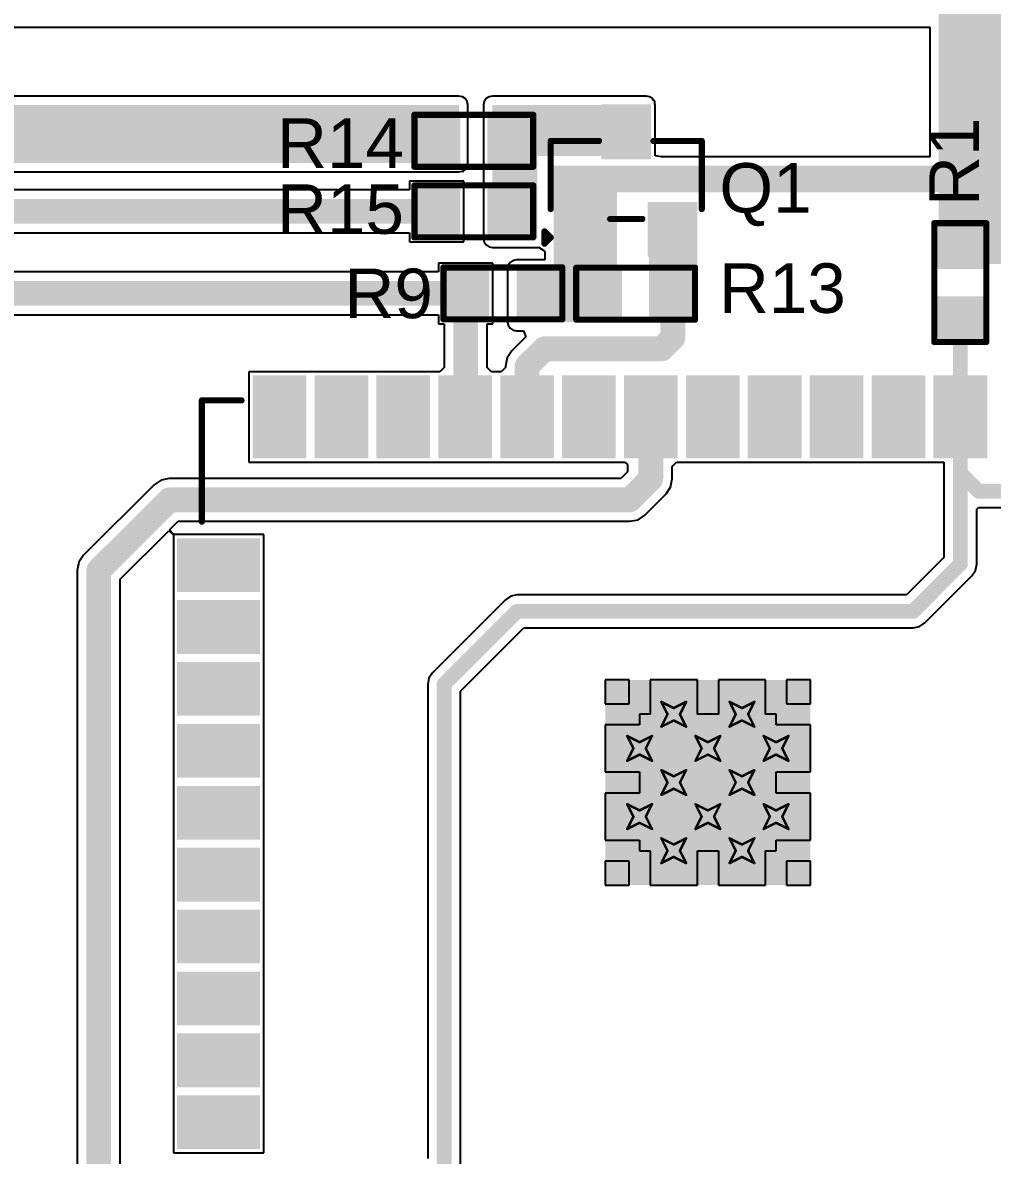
# Model space of a CAD drawing. Header units: inches. Extents: x -5 to 433, y -20 to 71.
# Drawn here: x 55.59 to 75.49, y 33.06 to 56.3 of the extents above; entities that cross this region are included whole.
import ezdxf

# ---------------------------------------------------------------- set-up
doc = ezdxf.new("R2010")
doc.units = ezdxf.units.IN
for name, color, linetype in [('Bottom Layer', 5, 'Continuous'), ('Drill Drawing', 1, 'Continuous'), ('Multi-Layer', 9, 'Continuous'), ('Pad Holes', 156, 'Continuous'), ('Top Layer', 1, 'Continuous'), ('Top Overlay', 2, 'Continuous'), ('Top Paste', 8, 'Continuous'), ('Top Solder', 216, 'Continuous')]:
    doc.layers.add(name, color=color, linetype=linetype)
doc.styles.add('Arial', font='', dxfattribs={"height": 0.2})
doc.styles.get('Arial').set_extended_font_data('Arial')

msp = doc.modelspace()

# ---------------------------------------------------------------- hatches: boundary and pattern name
at = {"layer": 'Bottom Layer'}
h = msp.add_hatch(color=5, dxfattribs=at)
edge = h.paths.add_edge_path()
edge.add_arc((68.948, 42.109), 0.3, 0, 360)
h = msp.add_hatch(color=5, dxfattribs=at)
edge = h.paths.add_edge_path()
edge.add_arc((70.348, 42.109), 0.3, 0, 360)
h = msp.add_hatch(color=5, dxfattribs=at)
edge = h.paths.add_edge_path()
edge.add_arc((68.248, 41.409), 0.3, 0, 360)
h = msp.add_hatch(color=5, dxfattribs=at)
edge = h.paths.add_edge_path()
edge.add_arc((69.648, 41.409), 0.3, 0, 360)
h = msp.add_hatch(color=5, dxfattribs=at)
edge = h.paths.add_edge_path()
edge.add_arc((71.048, 41.409), 0.3, 0, 360)
h = msp.add_hatch(color=5, dxfattribs=at)
edge = h.paths.add_edge_path()
edge.add_arc((68.948, 40.709), 0.3, 0, 360)
h = msp.add_hatch(color=5, dxfattribs=at)
edge = h.paths.add_edge_path()
edge.add_arc((70.348, 40.709), 0.3, 0, 360)
h = msp.add_hatch(color=5, dxfattribs=at)
edge = h.paths.add_edge_path()
edge.add_arc((68.248, 40.009), 0.3, 0, 360)
h = msp.add_hatch(color=5, dxfattribs=at)
edge = h.paths.add_edge_path()
edge.add_arc((69.648, 40.009), 0.3, 0, 360)
h = msp.add_hatch(color=5, dxfattribs=at)
edge = h.paths.add_edge_path()
edge.add_arc((71.048, 40.009), 0.3, 0, 360)
h = msp.add_hatch(color=5, dxfattribs=at)
edge = h.paths.add_edge_path()
edge.add_arc((68.948, 39.309), 0.3, 0, 360)
h = msp.add_hatch(color=5, dxfattribs=at)
edge = h.paths.add_edge_path()
edge.add_arc((70.348, 39.309), 0.3, 0, 360)
at = {"layer": 'Multi-Layer'}
h = msp.add_hatch(color=9, dxfattribs=at)
edge = h.paths.add_edge_path()
edge.add_arc((68.948, 42.109), 0.3, 0, 360)
h = msp.add_hatch(color=9, dxfattribs=at)
edge = h.paths.add_edge_path()
edge.add_arc((70.348, 42.109), 0.3, 0, 360)
h = msp.add_hatch(color=9, dxfattribs=at)
edge = h.paths.add_edge_path()
edge.add_arc((68.248, 41.409), 0.3, 0, 360)
h = msp.add_hatch(color=9, dxfattribs=at)
edge = h.paths.add_edge_path()
edge.add_arc((69.648, 41.409), 0.3, 0, 360)
h = msp.add_hatch(color=9, dxfattribs=at)
edge = h.paths.add_edge_path()
edge.add_arc((71.048, 41.409), 0.3, 0, 360)
h = msp.add_hatch(color=9, dxfattribs=at)
edge = h.paths.add_edge_path()
edge.add_arc((68.948, 40.709), 0.3, 0, 360)
h = msp.add_hatch(color=9, dxfattribs=at)
edge = h.paths.add_edge_path()
edge.add_arc((70.348, 40.709), 0.3, 0, 360)
h = msp.add_hatch(color=9, dxfattribs=at)
edge = h.paths.add_edge_path()
edge.add_arc((68.248, 40.009), 0.3, 0, 360)
h = msp.add_hatch(color=9, dxfattribs=at)
edge = h.paths.add_edge_path()
edge.add_arc((69.648, 40.009), 0.3, 0, 360)
h = msp.add_hatch(color=9, dxfattribs=at)
edge = h.paths.add_edge_path()
edge.add_arc((71.048, 40.009), 0.3, 0, 360)
h = msp.add_hatch(color=9, dxfattribs=at)
edge = h.paths.add_edge_path()
edge.add_arc((68.948, 39.309), 0.3, 0, 360)
h = msp.add_hatch(color=9, dxfattribs=at)
edge = h.paths.add_edge_path()
edge.add_arc((70.348, 39.309), 0.3, 0, 360)
at = {"layer": 'Pad Holes'}
h = msp.add_hatch(color=7, dxfattribs=at)
edge = h.paths.add_edge_path()
edge.add_arc((68.948, 42.109), 0.15, 0, 360)
h = msp.add_hatch(color=7, dxfattribs=at)
edge = h.paths.add_edge_path()
edge.add_arc((70.348, 42.109), 0.15, 0, 360)
h = msp.add_hatch(color=7, dxfattribs=at)
edge = h.paths.add_edge_path()
edge.add_arc((68.248, 41.409), 0.15, 0, 360)
h = msp.add_hatch(color=7, dxfattribs=at)
edge = h.paths.add_edge_path()
edge.add_arc((69.648, 41.409), 0.15, 0, 360)
h = msp.add_hatch(color=7, dxfattribs=at)
edge = h.paths.add_edge_path()
edge.add_arc((71.048, 41.409), 0.15, 0, 360)
h = msp.add_hatch(color=7, dxfattribs=at)
edge = h.paths.add_edge_path()
edge.add_arc((68.948, 40.709), 0.15, 0, 360)
h = msp.add_hatch(color=7, dxfattribs=at)
edge = h.paths.add_edge_path()
edge.add_arc((70.348, 40.709), 0.15, 0, 360)
h = msp.add_hatch(color=7, dxfattribs=at)
edge = h.paths.add_edge_path()
edge.add_arc((68.248, 40.009), 0.15, 0, 360)
h = msp.add_hatch(color=7, dxfattribs=at)
edge = h.paths.add_edge_path()
edge.add_arc((69.648, 40.009), 0.15, 0, 360)
h = msp.add_hatch(color=7, dxfattribs=at)
edge = h.paths.add_edge_path()
edge.add_arc((71.048, 40.009), 0.15, 0, 360)
h = msp.add_hatch(color=7, dxfattribs=at)
edge = h.paths.add_edge_path()
edge.add_arc((68.948, 39.309), 0.15, 0, 360)
h = msp.add_hatch(color=7, dxfattribs=at)
edge = h.paths.add_edge_path()
edge.add_arc((70.348, 39.309), 0.15, 0, 360)
at = {"layer": 'Top Layer'}
for points in [[(74.384, 51.346), (76.581, 51.346), (76.581, 58.445), (74.384, 58.445)], [(24.106, 54.61), (24.106, 53.416), (64.541, 53.416), (64.541, 54.61)], [(65.227, 54.61), (65.227, 53.565), (68.384, 53.565), (68.384, 54.61)], [(65.227, 51.867), (66.15, 51.867), (66.15, 54.508), (65.227, 54.508)], [(67.564, 54.517), (68.384, 54.517), (68.384, 53.597), (67.564, 53.597)], [(64.465, 54.318), (64.465, 53.429), (63.703, 53.429), (63.703, 54.318)], [(65.989, 54.318), (65.989, 53.429), (65.227, 53.429), (65.227, 54.318)], [(66.484, 52.819), (74.828, 52.819), (74.828, 53.365), (66.484, 53.365)], [(66.484, 50.159), (67.786, 50.159), (67.786, 53.365), (66.484, 53.365)], [(63.703, 51.981), (63.703, 52.87), (64.465, 52.87), (64.465, 51.981)], [(65.227, 51.981), (65.227, 52.87), (65.989, 52.87), (65.989, 51.981)], [(66.614, 52.517), (67.434, 52.517), (67.434, 51.597), (66.614, 51.597)], [(68.44, 50.285), (69.43, 50.285), (69.43, 52.597), (68.44, 52.597)], [(68.514, 52.517), (69.334, 52.517), (69.334, 51.597), (68.514, 51.597)], [(75.273, 51.346), (74.384, 51.346), (74.384, 52.108), (75.273, 52.108)], [(64.299, 50.298), (64.299, 51.187), (65.061, 51.187), (65.061, 50.298)], [(65.722, 50.159), (67.786, 50.159), (67.786, 51.251), (65.722, 51.251)], [(65.823, 50.298), (65.823, 51.187), (66.585, 51.187), (66.585, 50.298)], [(67.786, 51.181), (67.786, 50.292), (67.024, 50.292), (67.024, 51.181)], [(69.31, 51.181), (69.31, 50.292), (68.548, 50.292), (68.548, 51.181)], [(75.273, 49.822), (74.384, 49.822), (74.384, 50.584), (75.273, 50.584)], [(61.308, 48.959), (61.308, 47.459), (60.408, 47.459), (60.408, 48.959)], [(62.578, 48.959), (62.578, 47.459), (61.678, 47.459), (61.678, 48.959)], [(63.848, 48.959), (63.848, 47.459), (62.948, 47.459), (62.948, 48.959)], [(65.118, 48.959), (65.118, 47.459), (64.218, 47.459), (64.218, 48.959)], [(66.388, 48.959), (66.388, 47.459), (65.488, 47.459), (65.488, 48.959)], [(67.658, 48.959), (67.658, 47.459), (66.758, 47.459), (66.758, 48.959)], [(68.928, 48.959), (68.928, 47.459), (68.028, 47.459), (68.028, 48.959)], [(70.198, 48.959), (70.198, 47.459), (69.298, 47.459), (69.298, 48.959)], [(71.468, 48.959), (71.468, 47.459), (70.568, 47.459), (70.568, 48.959)], [(72.738, 48.959), (72.738, 47.459), (71.838, 47.459), (71.838, 48.959)], [(74.008, 48.959), (74.008, 47.459), (73.108, 47.459), (73.108, 48.959)], [(75.278, 48.959), (75.278, 47.459), (74.378, 47.459), (74.378, 48.959)], [(58.858, 45.619), (60.358, 45.619), (60.358, 44.719), (58.858, 44.719)], [(58.858, 44.349), (60.358, 44.349), (60.358, 43.449), (58.858, 43.449)], [(58.858, 43.079), (60.358, 43.079), (60.358, 42.179), (58.858, 42.179)], [(67.544, 38.605), (71.752, 38.605), (71.752, 42.813), (67.544, 42.813)], [(68.698, 42.559), (68.698, 41.659), (67.798, 41.659), (67.798, 42.559)], [(70.098, 42.559), (70.098, 41.659), (69.198, 41.659), (69.198, 42.559)], [(71.498, 42.559), (71.498, 41.659), (70.598, 41.659), (70.598, 42.559)], [(58.858, 41.809), (60.358, 41.809), (60.358, 40.909), (58.858, 40.909)], [(68.698, 41.159), (68.698, 40.259), (67.798, 40.259), (67.798, 41.159)], [(70.098, 41.159), (70.098, 40.259), (69.198, 40.259), (69.198, 41.159)], [(71.498, 41.159), (71.498, 40.259), (70.598, 40.259), (70.598, 41.159)], [(58.858, 40.539), (60.358, 40.539), (60.358, 39.639), (58.858, 39.639)], [(68.698, 39.759), (68.698, 38.859), (67.798, 38.859), (67.798, 39.759)], [(70.098, 39.759), (70.098, 38.859), (69.198, 38.859), (69.198, 39.759)], [(71.498, 39.759), (71.498, 38.859), (70.598, 38.859), (70.598, 39.759)], [(58.858, 39.269), (60.358, 39.269), (60.358, 38.369), (58.858, 38.369)], [(58.858, 37.999), (60.358, 37.999), (60.358, 37.099), (58.858, 37.099)], [(58.858, 36.729), (60.358, 36.729), (60.358, 35.829), (58.858, 35.829)], [(58.858, 35.459), (60.358, 35.459), (60.358, 34.559), (58.858, 34.559)], [(58.858, 34.189), (60.358, 34.189), (60.358, 33.289), (58.858, 33.289)]]:
    msp.add_hatch(color=1, dxfattribs=at).paths.add_polyline_path(points)
h = msp.add_hatch(color=1, dxfattribs=at)
edge = h.paths.add_edge_path()
edge.add_arc((68.948, 42.109), 0.3, 0, 360)
h = msp.add_hatch(color=1, dxfattribs=at)
edge = h.paths.add_edge_path()
edge.add_arc((70.348, 42.109), 0.3, 0, 360)
h = msp.add_hatch(color=1, dxfattribs=at)
edge = h.paths.add_edge_path()
edge.add_arc((68.248, 41.409), 0.3, 0, 360)
h = msp.add_hatch(color=1, dxfattribs=at)
edge = h.paths.add_edge_path()
edge.add_arc((69.648, 41.409), 0.3, 0, 360)
h = msp.add_hatch(color=1, dxfattribs=at)
edge = h.paths.add_edge_path()
edge.add_arc((71.048, 41.409), 0.3, 0, 360)
h = msp.add_hatch(color=1, dxfattribs=at)
edge = h.paths.add_edge_path()
edge.add_arc((68.948, 40.709), 0.3, 0, 360)
h = msp.add_hatch(color=1, dxfattribs=at)
edge = h.paths.add_edge_path()
edge.add_arc((70.348, 40.709), 0.3, 0, 360)
h = msp.add_hatch(color=1, dxfattribs=at)
edge = h.paths.add_edge_path()
edge.add_arc((68.248, 40.009), 0.3, 0, 360)
h = msp.add_hatch(color=1, dxfattribs=at)
edge = h.paths.add_edge_path()
edge.add_arc((69.648, 40.009), 0.3, 0, 360)
h = msp.add_hatch(color=1, dxfattribs=at)
edge = h.paths.add_edge_path()
edge.add_arc((71.048, 40.009), 0.3, 0, 360)
h = msp.add_hatch(color=1, dxfattribs=at)
edge = h.paths.add_edge_path()
edge.add_arc((68.948, 39.309), 0.3, 0, 360)
h = msp.add_hatch(color=1, dxfattribs=at)
edge = h.paths.add_edge_path()
edge.add_arc((70.348, 39.309), 0.3, 0, 360)
at = {"layer": 'Top Paste'}
for points in [[(67.564, 54.517), (68.384, 54.517), (68.384, 53.597), (67.564, 53.597)], [(64.465, 54.318), (64.465, 53.429), (63.703, 53.429), (63.703, 54.318)], [(65.989, 54.318), (65.989, 53.429), (65.227, 53.429), (65.227, 54.318)], [(63.703, 51.981), (63.703, 52.87), (64.465, 52.87), (64.465, 51.981)], [(65.227, 51.981), (65.227, 52.87), (65.989, 52.87), (65.989, 51.981)], [(66.614, 52.517), (67.434, 52.517), (67.434, 51.597), (66.614, 51.597)], [(68.514, 52.517), (69.334, 52.517), (69.334, 51.597), (68.514, 51.597)], [(75.273, 51.346), (74.384, 51.346), (74.384, 52.108), (75.273, 52.108)], [(64.299, 50.298), (64.299, 51.187), (65.061, 51.187), (65.061, 50.298)], [(65.823, 50.298), (65.823, 51.187), (66.585, 51.187), (66.585, 50.298)], [(67.786, 51.181), (67.786, 50.292), (67.024, 50.292), (67.024, 51.181)], [(69.31, 51.181), (69.31, 50.292), (68.548, 50.292), (68.548, 51.181)], [(75.273, 49.822), (74.384, 49.822), (74.384, 50.584), (75.273, 50.584)], [(61.308, 48.959), (61.308, 47.459), (60.408, 47.459), (60.408, 48.959)], [(62.578, 48.959), (62.578, 47.459), (61.678, 47.459), (61.678, 48.959)], [(63.848, 48.959), (63.848, 47.459), (62.948, 47.459), (62.948, 48.959)], [(65.118, 48.959), (65.118, 47.459), (64.218, 47.459), (64.218, 48.959)], [(66.388, 48.959), (66.388, 47.459), (65.488, 47.459), (65.488, 48.959)], [(67.658, 48.959), (67.658, 47.459), (66.758, 47.459), (66.758, 48.959)], [(68.928, 48.959), (68.928, 47.459), (68.028, 47.459), (68.028, 48.959)], [(70.198, 48.959), (70.198, 47.459), (69.298, 47.459), (69.298, 48.959)], [(71.468, 48.959), (71.468, 47.459), (70.568, 47.459), (70.568, 48.959)], [(72.738, 48.959), (72.738, 47.459), (71.838, 47.459), (71.838, 48.959)], [(74.008, 48.959), (74.008, 47.459), (73.108, 47.459), (73.108, 48.959)], [(75.278, 48.959), (75.278, 47.459), (74.378, 47.459), (74.378, 48.959)], [(58.858, 45.619), (60.358, 45.619), (60.358, 44.719), (58.858, 44.719)], [(58.858, 44.349), (60.358, 44.349), (60.358, 43.449), (58.858, 43.449)], [(58.858, 43.079), (60.358, 43.079), (60.358, 42.179), (58.858, 42.179)], [(68.698, 42.559), (68.698, 41.659), (67.798, 41.659), (67.798, 42.559)], [(70.098, 42.559), (70.098, 41.659), (69.198, 41.659), (69.198, 42.559)], [(71.498, 42.559), (71.498, 41.659), (70.598, 41.659), (70.598, 42.559)], [(58.858, 41.809), (60.358, 41.809), (60.358, 40.909), (58.858, 40.909)], [(68.698, 41.159), (68.698, 40.259), (67.798, 40.259), (67.798, 41.159)], [(70.098, 41.159), (70.098, 40.259), (69.198, 40.259), (69.198, 41.159)], [(71.498, 41.159), (71.498, 40.259), (70.598, 40.259), (70.598, 41.159)], [(58.858, 40.539), (60.358, 40.539), (60.358, 39.639), (58.858, 39.639)], [(68.698, 39.759), (68.698, 38.859), (67.798, 38.859), (67.798, 39.759)], [(70.098, 39.759), (70.098, 38.859), (69.198, 38.859), (69.198, 39.759)], [(71.498, 39.759), (71.498, 38.859), (70.598, 38.859), (70.598, 39.759)], [(58.858, 39.269), (60.358, 39.269), (60.358, 38.369), (58.858, 38.369)], [(58.858, 37.999), (60.358, 37.999), (60.358, 37.099), (58.858, 37.099)], [(58.858, 36.729), (60.358, 36.729), (60.358, 35.829), (58.858, 35.829)], [(58.858, 35.459), (60.358, 35.459), (60.358, 34.559), (58.858, 34.559)], [(58.858, 34.189), (60.358, 34.189), (60.358, 33.289), (58.858, 33.289)]]:
    msp.add_hatch(color=8, dxfattribs=at).paths.add_polyline_path(points)
at = {"layer": 'Top Solder'}
for points in [[(67.462, 54.619), (68.485, 54.619), (68.485, 53.496), (67.462, 53.496)], [(64.567, 54.419), (64.567, 53.327), (63.602, 53.327), (63.602, 54.419)], [(66.091, 54.419), (66.091, 53.327), (65.126, 53.327), (65.126, 54.419)], [(63.602, 51.88), (63.602, 52.972), (64.567, 52.972), (64.567, 51.88)], [(65.126, 51.88), (65.126, 52.972), (66.091, 52.972), (66.091, 51.88)], [(66.512, 52.619), (67.535, 52.619), (67.535, 51.496), (66.512, 51.496)], [(68.412, 52.619), (69.435, 52.619), (69.435, 51.496), (68.412, 51.496)], [(75.374, 51.244), (74.282, 51.244), (74.282, 52.21), (75.374, 52.21)], [(64.198, 50.197), (64.198, 51.289), (65.163, 51.289), (65.163, 50.197)], [(65.722, 50.197), (65.722, 51.289), (66.687, 51.289), (66.687, 50.197)], [(67.887, 51.283), (67.887, 50.19), (66.922, 50.19), (66.922, 51.283)], [(69.411, 51.283), (69.411, 50.19), (68.446, 50.19), (68.446, 51.283)], [(75.374, 49.72), (74.282, 49.72), (74.282, 50.686), (75.374, 50.686)], [(61.41, 49.06), (61.41, 47.357), (60.307, 47.357), (60.307, 49.06)], [(62.68, 49.06), (62.68, 47.357), (61.577, 47.357), (61.577, 49.06)], [(63.95, 49.06), (63.95, 47.357), (62.847, 47.357), (62.847, 49.06)], [(65.22, 49.06), (65.22, 47.357), (64.117, 47.357), (64.117, 49.06)], [(66.49, 49.06), (66.49, 47.357), (65.387, 47.357), (65.387, 49.06)], [(67.76, 49.06), (67.76, 47.357), (66.657, 47.357), (66.657, 49.06)], [(69.03, 49.06), (69.03, 47.357), (67.927, 47.357), (67.927, 49.06)], [(70.3, 49.06), (70.3, 47.357), (69.197, 47.357), (69.197, 49.06)], [(71.57, 49.06), (71.57, 47.357), (70.467, 47.357), (70.467, 49.06)], [(72.84, 49.06), (72.84, 47.357), (71.737, 47.357), (71.737, 49.06)], [(74.11, 49.06), (74.11, 47.357), (73.007, 47.357), (73.007, 49.06)], [(75.38, 49.06), (75.38, 47.357), (74.277, 47.357), (74.277, 49.06)], [(58.757, 45.72), (60.46, 45.72), (60.46, 44.617), (58.757, 44.617)], [(58.757, 44.45), (60.46, 44.45), (60.46, 43.347), (58.757, 43.347)], [(58.757, 43.18), (60.46, 43.18), (60.46, 42.077), (58.757, 42.077)], [(68.8, 42.66), (68.8, 41.557), (67.697, 41.557), (67.697, 42.66)], [(70.2, 42.66), (70.2, 41.557), (69.097, 41.557), (69.097, 42.66)], [(71.6, 42.66), (71.6, 41.557), (70.497, 41.557), (70.497, 42.66)], [(58.757, 41.91), (60.46, 41.91), (60.46, 40.807), (58.757, 40.807)], [(68.8, 41.26), (68.8, 40.157), (67.697, 40.157), (67.697, 41.26)], [(70.2, 41.26), (70.2, 40.157), (69.097, 40.157), (69.097, 41.26)], [(71.6, 41.26), (71.6, 40.157), (70.497, 40.157), (70.497, 41.26)], [(58.757, 40.64), (60.46, 40.64), (60.46, 39.537), (58.757, 39.537)], [(68.8, 39.86), (68.8, 38.757), (67.697, 38.757), (67.697, 39.86)], [(70.2, 39.86), (70.2, 38.757), (69.097, 38.757), (69.097, 39.86)], [(71.6, 39.86), (71.6, 38.757), (70.497, 38.757), (70.497, 39.86)], [(58.757, 39.37), (60.46, 39.37), (60.46, 38.267), (58.757, 38.267)], [(58.757, 38.1), (60.46, 38.1), (60.46, 36.997), (58.757, 36.997)], [(58.757, 36.83), (60.46, 36.83), (60.46, 35.727), (58.757, 35.727)], [(58.757, 35.56), (60.46, 35.56), (60.46, 34.457), (58.757, 34.457)], [(58.757, 34.29), (60.46, 34.29), (60.46, 33.187), (58.757, 33.187)]]:
    msp.add_hatch(color=216, dxfattribs=at).paths.add_polyline_path(points)

# ---------------------------------------------------------------- linework, layer by layer
at = {"layer": 'Drill Drawing', "const_width": 0.0508}
for points in [[(68.694, 42.363), (68.948, 42.236)], [(68.694, 42.363), (68.821, 42.109)], [(68.948, 42.236), (69.202, 42.363)], [(69.075, 42.109), (69.202, 42.363)], [(70.094, 42.363), (70.348, 42.236)], [(70.094, 42.363), (70.221, 42.109)], [(70.348, 42.236), (70.602, 42.363)], [(70.475, 42.109), (70.602, 42.363)], [(68.694, 41.855), (68.821, 42.109)], [(69.075, 42.109), (69.202, 41.855)], [(70.094, 41.855), (70.221, 42.109)], [(70.475, 42.109), (70.602, 41.855)], [(68.694, 41.855), (68.948, 41.982)], [(68.948, 41.982), (69.202, 41.855)], [(70.094, 41.855), (70.348, 41.982)], [(70.348, 41.982), (70.602, 41.855)], [(67.994, 41.663), (68.248, 41.536)], [(67.994, 41.663), (68.121, 41.409)], [(68.248, 41.536), (68.502, 41.663)], [(68.375, 41.409), (68.502, 41.663)], [(69.394, 41.663), (69.648, 41.536)], [(69.394, 41.663), (69.521, 41.409)], [(69.648, 41.536), (69.902, 41.663)], [(69.775, 41.409), (69.902, 41.663)], [(70.794, 41.663), (71.048, 41.536)], [(70.794, 41.663), (70.921, 41.409)], [(71.048, 41.536), (71.302, 41.663)], [(71.175, 41.409), (71.302, 41.663)], [(67.994, 41.155), (68.121, 41.409)], [(68.375, 41.409), (68.502, 41.155)], [(69.394, 41.155), (69.521, 41.409)], [(69.775, 41.409), (69.902, 41.155)], [(70.794, 41.155), (70.921, 41.409)], [(71.175, 41.409), (71.302, 41.155)], [(67.994, 41.155), (68.248, 41.282)], [(68.248, 41.282), (68.502, 41.155)], [(69.394, 41.155), (69.648, 41.282)], [(69.648, 41.282), (69.902, 41.155)], [(70.794, 41.155), (71.048, 41.282)], [(71.048, 41.282), (71.302, 41.155)], [(68.694, 40.963), (68.948, 40.836)], [(68.694, 40.963), (68.821, 40.709)], [(68.948, 40.836), (69.202, 40.963)], [(69.075, 40.709), (69.202, 40.963)], [(70.094, 40.963), (70.348, 40.836)], [(70.094, 40.963), (70.221, 40.709)], [(70.348, 40.836), (70.602, 40.963)], [(70.475, 40.709), (70.602, 40.963)], [(68.694, 40.455), (68.821, 40.709)], [(69.075, 40.709), (69.202, 40.455)], [(70.094, 40.455), (70.221, 40.709)], [(70.475, 40.709), (70.602, 40.455)], [(68.694, 40.455), (68.948, 40.582)], [(68.948, 40.582), (69.202, 40.455)], [(70.094, 40.455), (70.348, 40.582)], [(70.348, 40.582), (70.602, 40.455)], [(67.994, 40.263), (68.248, 40.136)], [(67.994, 40.263), (68.121, 40.009)], [(68.248, 40.136), (68.502, 40.263)], [(68.375, 40.009), (68.502, 40.263)], [(69.394, 40.263), (69.648, 40.136)], [(69.394, 40.263), (69.521, 40.009)], [(69.648, 40.136), (69.902, 40.263)], [(69.775, 40.009), (69.902, 40.263)], [(70.794, 40.263), (71.048, 40.136)], [(70.794, 40.263), (70.921, 40.009)], [(71.048, 40.136), (71.302, 40.263)], [(71.175, 40.009), (71.302, 40.263)], [(67.994, 39.755), (68.121, 40.009)], [(68.375, 40.009), (68.502, 39.755)], [(69.394, 39.755), (69.521, 40.009)], [(69.775, 40.009), (69.902, 39.755)], [(70.794, 39.755), (70.921, 40.009)], [(71.175, 40.009), (71.302, 39.755)], [(67.994, 39.755), (68.248, 39.882)], [(68.248, 39.882), (68.502, 39.755)], [(69.394, 39.755), (69.648, 39.882)], [(69.648, 39.882), (69.902, 39.755)], [(70.794, 39.755), (71.048, 39.882)], [(71.048, 39.882), (71.302, 39.755)], [(68.694, 39.563), (68.948, 39.436)], [(68.694, 39.563), (68.821, 39.309)], [(68.948, 39.436), (69.202, 39.563)], [(69.075, 39.309), (69.202, 39.563)], [(70.094, 39.563), (70.348, 39.436)], [(70.094, 39.563), (70.221, 39.309)], [(70.348, 39.436), (70.602, 39.563)], [(70.475, 39.309), (70.602, 39.563)], [(68.694, 39.055), (68.821, 39.309)], [(69.075, 39.309), (69.202, 39.055)], [(70.094, 39.055), (70.221, 39.309)], [(70.475, 39.309), (70.602, 39.055)], [(68.694, 39.055), (68.948, 39.182)], [(68.948, 39.182), (69.202, 39.055)], [(70.094, 39.055), (70.348, 39.182)], [(70.348, 39.182), (70.602, 39.055)]]:
    msp.add_lwpolyline(points, dxfattribs=at)
at = {"layer": 'Drill Drawing', "const_width": 0.0254}
for points in [[(68.682, 42.363, 1), (68.707, 42.363, 1)], [(68.682, 42.363, 1), (68.707, 42.363, 1)], [(69.19, 42.363, 1), (69.215, 42.363, 1)], [(69.19, 42.363, 1), (69.215, 42.363, 1)], [(70.082, 42.363, 1), (70.107, 42.363, 1)], [(70.082, 42.363, 1), (70.107, 42.363, 1)], [(70.59, 42.363, 1), (70.615, 42.363, 1)], [(70.59, 42.363, 1), (70.615, 42.363, 1)], [(68.809, 42.109, 1), (68.834, 42.109, 1)], [(68.809, 42.109, 1), (68.834, 42.109, 1)], [(68.936, 42.236, 1), (68.961, 42.236, 1)], [(68.936, 42.236, 1), (68.961, 42.236, 1)], [(69.063, 42.109, 1), (69.088, 42.109, 1)], [(69.063, 42.109, 1), (69.088, 42.109, 1)], [(70.209, 42.109, 1), (70.234, 42.109, 1)], [(70.209, 42.109, 1), (70.234, 42.109, 1)], [(70.336, 42.236, 1), (70.361, 42.236, 1)], [(70.336, 42.236, 1), (70.361, 42.236, 1)], [(70.463, 42.109, 1), (70.488, 42.109, 1)], [(70.463, 42.109, 1), (70.488, 42.109, 1)], [(68.682, 41.855, 1), (68.707, 41.855, 1)], [(68.682, 41.855, 1), (68.707, 41.855, 1)], [(68.936, 41.982, 1), (68.961, 41.982, 1)], [(68.936, 41.982, 1), (68.961, 41.982, 1)], [(69.19, 41.855, 1), (69.215, 41.855, 1)], [(69.19, 41.855, 1), (69.215, 41.855, 1)], [(70.082, 41.855, 1), (70.107, 41.855, 1)], [(70.082, 41.855, 1), (70.107, 41.855, 1)], [(70.336, 41.982, 1), (70.361, 41.982, 1)], [(70.336, 41.982, 1), (70.361, 41.982, 1)], [(70.59, 41.855, 1), (70.615, 41.855, 1)], [(70.59, 41.855, 1), (70.615, 41.855, 1)], [(67.982, 41.663, 1), (68.007, 41.663, 1)], [(67.982, 41.663, 1), (68.007, 41.663, 1)], [(68.49, 41.663, 1), (68.515, 41.663, 1)], [(68.49, 41.663, 1), (68.515, 41.663, 1)], [(69.382, 41.663, 1), (69.407, 41.663, 1)], [(69.382, 41.663, 1), (69.407, 41.663, 1)], [(69.89, 41.663, 1), (69.915, 41.663, 1)], [(69.89, 41.663, 1), (69.915, 41.663, 1)], [(70.782, 41.663, 1), (70.807, 41.663, 1)], [(70.782, 41.663, 1), (70.807, 41.663, 1)], [(71.29, 41.663, 1), (71.315, 41.663, 1)], [(71.29, 41.663, 1), (71.315, 41.663, 1)], [(68.109, 41.409, 1), (68.134, 41.409, 1)], [(68.109, 41.409, 1), (68.134, 41.409, 1)], [(68.236, 41.536, 1), (68.261, 41.536, 1)], [(68.236, 41.536, 1), (68.261, 41.536, 1)], [(68.363, 41.409, 1), (68.388, 41.409, 1)], [(68.363, 41.409, 1), (68.388, 41.409, 1)], [(69.509, 41.409, 1), (69.534, 41.409, 1)], [(69.509, 41.409, 1), (69.534, 41.409, 1)], [(69.636, 41.536, 1), (69.661, 41.536, 1)], [(69.636, 41.536, 1), (69.661, 41.536, 1)], [(69.763, 41.409, 1), (69.788, 41.409, 1)], [(69.763, 41.409, 1), (69.788, 41.409, 1)], [(70.909, 41.409, 1), (70.934, 41.409, 1)], [(70.909, 41.409, 1), (70.934, 41.409, 1)], [(71.036, 41.536, 1), (71.061, 41.536, 1)], [(71.036, 41.536, 1), (71.061, 41.536, 1)], [(71.163, 41.409, 1), (71.188, 41.409, 1)], [(71.163, 41.409, 1), (71.188, 41.409, 1)], [(67.982, 41.155, 1), (68.007, 41.155, 1)], [(67.982, 41.155, 1), (68.007, 41.155, 1)], [(68.236, 41.282, 1), (68.261, 41.282, 1)], [(68.236, 41.282, 1), (68.261, 41.282, 1)], [(68.49, 41.155, 1), (68.515, 41.155, 1)], [(68.49, 41.155, 1), (68.515, 41.155, 1)], [(69.382, 41.155, 1), (69.407, 41.155, 1)], [(69.382, 41.155, 1), (69.407, 41.155, 1)], [(69.636, 41.282, 1), (69.661, 41.282, 1)], [(69.636, 41.282, 1), (69.661, 41.282, 1)], [(69.89, 41.155, 1), (69.915, 41.155, 1)], [(69.89, 41.155, 1), (69.915, 41.155, 1)], [(70.782, 41.155, 1), (70.807, 41.155, 1)], [(70.782, 41.155, 1), (70.807, 41.155, 1)], [(71.036, 41.282, 1), (71.061, 41.282, 1)], [(71.036, 41.282, 1), (71.061, 41.282, 1)], [(71.29, 41.155, 1), (71.315, 41.155, 1)], [(71.29, 41.155, 1), (71.315, 41.155, 1)], [(68.682, 40.963, 1), (68.707, 40.963, 1)], [(68.682, 40.963, 1), (68.707, 40.963, 1)], [(69.19, 40.963, 1), (69.215, 40.963, 1)], [(69.19, 40.963, 1), (69.215, 40.963, 1)], [(70.082, 40.963, 1), (70.107, 40.963, 1)], [(70.082, 40.963, 1), (70.107, 40.963, 1)], [(70.59, 40.963, 1), (70.615, 40.963, 1)], [(70.59, 40.963, 1), (70.615, 40.963, 1)], [(68.809, 40.709, 1), (68.834, 40.709, 1)], [(68.809, 40.709, 1), (68.834, 40.709, 1)], [(68.936, 40.836, 1), (68.961, 40.836, 1)], [(68.936, 40.836, 1), (68.961, 40.836, 1)], [(69.063, 40.709, 1), (69.088, 40.709, 1)], [(69.063, 40.709, 1), (69.088, 40.709, 1)], [(70.209, 40.709, 1), (70.234, 40.709, 1)], [(70.209, 40.709, 1), (70.234, 40.709, 1)], [(70.336, 40.836, 1), (70.361, 40.836, 1)], [(70.336, 40.836, 1), (70.361, 40.836, 1)], [(70.463, 40.709, 1), (70.488, 40.709, 1)], [(70.463, 40.709, 1), (70.488, 40.709, 1)], [(68.682, 40.455, 1), (68.707, 40.455, 1)], [(68.682, 40.455, 1), (68.707, 40.455, 1)], [(68.936, 40.582, 1), (68.961, 40.582, 1)], [(68.936, 40.582, 1), (68.961, 40.582, 1)], [(69.19, 40.455, 1), (69.215, 40.455, 1)], [(69.19, 40.455, 1), (69.215, 40.455, 1)], [(70.082, 40.455, 1), (70.107, 40.455, 1)], [(70.082, 40.455, 1), (70.107, 40.455, 1)], [(70.336, 40.582, 1), (70.361, 40.582, 1)], [(70.336, 40.582, 1), (70.361, 40.582, 1)], [(70.59, 40.455, 1), (70.615, 40.455, 1)], [(70.59, 40.455, 1), (70.615, 40.455, 1)], [(67.982, 40.263, 1), (68.007, 40.263, 1)], [(67.982, 40.263, 1), (68.007, 40.263, 1)], [(68.49, 40.263, 1), (68.515, 40.263, 1)], [(68.49, 40.263, 1), (68.515, 40.263, 1)], [(69.382, 40.263, 1), (69.407, 40.263, 1)], [(69.382, 40.263, 1), (69.407, 40.263, 1)], [(69.89, 40.263, 1), (69.915, 40.263, 1)], [(69.89, 40.263, 1), (69.915, 40.263, 1)], [(70.782, 40.263, 1), (70.807, 40.263, 1)], [(70.782, 40.263, 1), (70.807, 40.263, 1)], [(71.29, 40.263, 1), (71.315, 40.263, 1)], [(71.29, 40.263, 1), (71.315, 40.263, 1)], [(68.109, 40.009, 1), (68.134, 40.009, 1)], [(68.109, 40.009, 1), (68.134, 40.009, 1)], [(68.236, 40.136, 1), (68.261, 40.136, 1)], [(68.236, 40.136, 1), (68.261, 40.136, 1)], [(68.363, 40.009, 1), (68.388, 40.009, 1)], [(68.363, 40.009, 1), (68.388, 40.009, 1)], [(69.509, 40.009, 1), (69.534, 40.009, 1)], [(69.509, 40.009, 1), (69.534, 40.009, 1)], [(69.636, 40.136, 1), (69.661, 40.136, 1)], [(69.636, 40.136, 1), (69.661, 40.136, 1)], [(69.763, 40.009, 1), (69.788, 40.009, 1)], [(69.763, 40.009, 1), (69.788, 40.009, 1)], [(70.909, 40.009, 1), (70.934, 40.009, 1)], [(70.909, 40.009, 1), (70.934, 40.009, 1)], [(71.036, 40.136, 1), (71.061, 40.136, 1)], [(71.036, 40.136, 1), (71.061, 40.136, 1)], [(71.163, 40.009, 1), (71.188, 40.009, 1)], [(71.163, 40.009, 1), (71.188, 40.009, 1)], [(67.982, 39.755, 1), (68.007, 39.755, 1)], [(67.982, 39.755, 1), (68.007, 39.755, 1)], [(68.236, 39.882, 1), (68.261, 39.882, 1)], [(68.236, 39.882, 1), (68.261, 39.882, 1)], [(68.49, 39.755, 1), (68.515, 39.755, 1)], [(68.49, 39.755, 1), (68.515, 39.755, 1)], [(69.382, 39.755, 1), (69.407, 39.755, 1)], [(69.382, 39.755, 1), (69.407, 39.755, 1)], [(69.636, 39.882, 1), (69.661, 39.882, 1)], [(69.636, 39.882, 1), (69.661, 39.882, 1)], [(69.89, 39.755, 1), (69.915, 39.755, 1)], [(69.89, 39.755, 1), (69.915, 39.755, 1)], [(70.782, 39.755, 1), (70.807, 39.755, 1)], [(70.782, 39.755, 1), (70.807, 39.755, 1)], [(71.036, 39.882, 1), (71.061, 39.882, 1)], [(71.036, 39.882, 1), (71.061, 39.882, 1)], [(71.29, 39.755, 1), (71.315, 39.755, 1)], [(71.29, 39.755, 1), (71.315, 39.755, 1)], [(68.682, 39.563, 1), (68.707, 39.563, 1)], [(68.682, 39.563, 1), (68.707, 39.563, 1)], [(69.19, 39.563, 1), (69.215, 39.563, 1)], [(69.19, 39.563, 1), (69.215, 39.563, 1)], [(70.082, 39.563, 1), (70.107, 39.563, 1)], [(70.082, 39.563, 1), (70.107, 39.563, 1)], [(70.59, 39.563, 1), (70.615, 39.563, 1)], [(70.59, 39.563, 1), (70.615, 39.563, 1)], [(68.809, 39.309, 1), (68.834, 39.309, 1)], [(68.809, 39.309, 1), (68.834, 39.309, 1)], [(68.936, 39.436, 1), (68.961, 39.436, 1)], [(68.936, 39.436, 1), (68.961, 39.436, 1)], [(69.063, 39.309, 1), (69.088, 39.309, 1)], [(69.063, 39.309, 1), (69.088, 39.309, 1)], [(70.209, 39.309, 1), (70.234, 39.309, 1)], [(70.209, 39.309, 1), (70.234, 39.309, 1)], [(70.336, 39.436, 1), (70.361, 39.436, 1)], [(70.336, 39.436, 1), (70.361, 39.436, 1)], [(70.463, 39.309, 1), (70.488, 39.309, 1)], [(70.463, 39.309, 1), (70.488, 39.309, 1)], [(68.682, 39.055, 1), (68.707, 39.055, 1)], [(68.682, 39.055, 1), (68.707, 39.055, 1)], [(68.936, 39.182, 1), (68.961, 39.182, 1)], [(68.936, 39.182, 1), (68.961, 39.182, 1)], [(69.19, 39.055, 1), (69.215, 39.055, 1)], [(69.19, 39.055, 1), (69.215, 39.055, 1)], [(70.082, 39.055, 1), (70.107, 39.055, 1)], [(70.082, 39.055, 1), (70.107, 39.055, 1)], [(70.336, 39.182, 1), (70.361, 39.182, 1)], [(70.336, 39.182, 1), (70.361, 39.182, 1)], [(70.59, 39.055, 1), (70.615, 39.055, 1)], [(70.59, 39.055, 1), (70.615, 39.055, 1)]]:
    msp.add_lwpolyline(points, format="xyb", close=True, dxfattribs=at)
at = {"layer": 'Top Layer'}
for p, q in [((14.151, 56.207), (74.203, 56.207)), ((74.203, 56.207), (74.203, 53.547)), ((64.541, 54.791), (24.106, 54.791)), ((64.611, 54.777), (64.541, 54.791)), ((64.67, 54.738), (64.611, 54.777)), ((64.709, 54.679), (64.67, 54.738)), ((64.723, 54.61), (64.709, 54.679)), ((64.723, 53.416), (64.723, 54.61)), ((65.06, 54.679), (65.046, 54.61)), ((65.046, 54.61), (65.046, 54.508)), ((65.099, 54.738), (65.06, 54.679)), ((65.158, 54.777), (65.099, 54.738)), ((65.227, 54.791), (65.158, 54.777)), ((68.384, 54.791), (65.227, 54.791)), ((68.453, 54.777), (68.384, 54.791)), ((68.512, 54.738), (68.453, 54.777)), ((68.541, 54.695), (68.512, 54.738)), ((68.561, 54.695), (68.541, 54.695)), ((68.561, 54.628), (68.561, 54.695)), ((68.565, 54.61), (68.561, 54.628)), ((68.565, 53.565), (68.565, 54.61)), ((65.046, 54.508), (65.046, 54.508)), ((65.046, 54.508), (65.046, 51.867)), ((68.688, 53.547), (68.565, 53.565)), ((74.203, 53.547), (68.688, 53.547)), ((29.365, 53.235), (64.541, 53.235)), ((64.541, 53.235), (64.611, 53.249)), ((64.611, 53.249), (64.614, 53.251)), ((64.614, 53.251), (64.643, 53.251)), ((64.643, 53.27), (64.67, 53.288)), ((64.643, 53.251), (64.643, 53.27)), ((64.67, 53.288), (64.709, 53.347)), ((64.709, 53.347), (64.723, 53.416)), ((64.643, 53.048), (63.525, 53.048)), ((63.525, 53.048), (63.525, 52.866)), ((64.643, 51.803), (64.643, 53.048)), ((63.525, 52.866), (41.362, 52.866)), ((41.544, 51.985), (63.525, 51.985)), ((63.525, 51.985), (63.525, 51.803)), ((65.046, 51.867), (65.049, 51.849)), ((65.049, 51.849), (65.049, 51.803)), ((63.525, 51.803), (64.643, 51.803)), ((65.049, 51.803), (65.059, 51.803)), ((65.059, 51.803), (65.06, 51.797)), ((65.06, 51.797), (65.099, 51.739)), ((65.099, 51.739), (65.158, 51.699)), ((65.158, 51.699), (65.227, 51.686)), ((65.227, 51.686), (66.15, 51.686)), ((66.15, 51.686), (66.175, 51.69)), ((66.175, 51.69), (66.282, 51.626)), ((66.282, 51.626), (66.302, 51.602)), ((66.302, 51.602), (66.302, 51.432)), ((65.239, 51.365), (64.122, 51.365)), ((64.122, 51.365), (64.122, 51.183)), ((65.239, 50.121), (65.239, 51.365)), ((65.594, 51.379), (65.554, 51.32)), ((65.652, 51.418), (65.594, 51.379)), ((65.722, 51.432), (65.652, 51.418)), ((66.302, 51.432), (65.722, 51.432)), ((64.122, 51.183), (43.358, 51.183)), ((65.554, 51.32), (65.54, 51.251)), ((65.54, 51.251), (65.54, 50.159)), ((43.54, 50.303), (64.122, 50.303)), ((64.122, 50.303), (64.122, 50.121)), ((64.122, 50.121), (64.24, 50.121)), ((64.24, 50.121), (64.24, 49.226)), ((65.121, 49.226), (65.121, 50.121)), ((65.121, 50.121), (65.239, 50.121)), ((65.54, 50.159), (65.554, 50.089)), ((65.554, 50.089), (65.594, 50.031)), ((65.594, 50.031), (65.652, 49.991)), ((65.652, 49.991), (65.722, 49.977)), ((65.722, 49.977), (65.863, 49.977)), ((65.863, 49.977), (65.916, 49.85)), ((65.916, 49.85), (65.627, 49.562)), ((65.627, 49.562), (65.532, 49.419)), ((65.532, 49.419), (65.498, 49.251)), ((61.374, 49.136), (60.231, 49.136)), ((60.231, 49.136), (60.231, 47.281)), ((61.501, 49.136), (61.374, 49.136)), ((61.613, 49.136), (61.501, 49.136)), ((62.644, 49.136), (61.613, 49.136)), ((62.771, 49.136), (62.644, 49.136)), ((62.883, 49.136), (62.771, 49.136)), ((63.914, 49.136), (62.883, 49.136)), ((64.041, 49.136), (63.914, 49.136)), ((64.15, 49.136), (64.041, 49.136)), ((64.24, 49.226), (64.15, 49.136)), ((65.21, 49.136), (65.121, 49.226)), ((65.311, 49.136), (65.21, 49.136)), ((65.408, 49.136), (65.311, 49.136)), ((65.498, 49.226), (65.408, 49.136)), ((65.498, 49.251), (65.498, 49.226)), ((60.231, 47.281), (61.374, 47.281)), ((61.374, 47.281), (61.486, 47.281)), ((61.486, 47.281), (61.613, 47.281)), ((61.613, 47.281), (62.644, 47.281)), ((62.644, 47.281), (62.756, 47.281)), ((62.756, 47.281), (62.883, 47.281)), ((62.883, 47.281), (63.914, 47.281)), ((63.914, 47.281), (64.026, 47.281)), ((64.026, 47.281), (64.153, 47.281)), ((64.153, 47.281), (65.184, 47.281)), ((65.184, 47.281), (65.296, 47.281)), ((65.296, 47.281), (65.423, 47.281)), ((65.423, 47.281), (66.454, 47.281)), ((66.454, 47.281), (66.566, 47.281)), ((66.566, 47.281), (66.693, 47.281)), ((66.693, 47.281), (67.724, 47.281)), ((67.724, 47.281), (67.836, 47.281)), ((67.836, 47.281), (67.948, 47.281)), ((67.948, 47.281), (67.997, 47.232)), ((67.997, 47.232), (67.997, 47.081)), ((68.919, 47.191), (69.008, 47.281)), ((68.919, 46.939), (68.919, 47.191)), ((69.008, 47.281), (69.106, 47.281)), ((69.106, 47.281), (69.233, 47.281)), ((69.233, 47.281), (70.264, 47.281)), ((70.264, 47.281), (70.376, 47.281)), ((70.376, 47.281), (70.503, 47.281)), ((70.503, 47.281), (71.534, 47.281)), ((71.534, 47.281), (71.646, 47.281)), ((71.646, 47.281), (71.773, 47.281)), ((71.773, 47.281), (72.804, 47.281)), ((72.804, 47.281), (72.916, 47.281)), ((72.916, 47.281), (73.043, 47.281)), ((73.043, 47.281), (74.074, 47.281)), ((74.074, 47.281), (74.186, 47.281)), ((74.186, 47.281), (74.313, 47.281)), ((74.313, 47.281), (74.492, 47.281)), ((74.492, 47.281), (74.492, 45.327)), ((58.598, 46.948), (58.429, 46.914)), ((67.864, 46.948), (58.598, 46.948)), ((67.997, 47.081), (67.864, 46.948)), ((58.286, 46.819), (56.839, 45.371)), ((58.429, 46.914), (58.286, 46.819)), ((68.79, 46.628), (68.885, 46.771)), ((68.885, 46.771), (68.919, 46.939)), ((68.358, 46.196), (68.79, 46.628)), ((75.165, 46.316), (75.205, 46.349)), ((75.165, 45.188), (75.165, 46.316)), ((75.205, 46.349), (75.205, 46.349)), ((75.205, 46.349), (77.775, 46.349)), ((58.605, 45.892), (58.78, 46.067)), ((58.78, 46.067), (68.047, 46.067)), ((68.047, 46.067), (68.215, 46.101)), ((68.215, 46.101), (68.358, 46.196)), ((57.59, 44.877), (58.585, 45.872)), ((58.585, 45.872), (58.681, 45.788)), ((58.689, 45.796), (58.605, 45.892)), ((58.681, 45.788), (58.681, 45.673)), ((58.807, 45.796), (58.689, 45.796)), ((60.536, 45.796), (58.807, 45.796)), ((60.536, 44.653), (60.536, 45.796)), ((58.681, 45.673), (58.681, 44.653)), ((56.839, 45.371), (56.743, 45.228)), ((74.492, 45.327), (73.723, 44.558)), ((56.743, 45.228), (56.71, 45.06)), ((75.139, 45.059), (75.165, 45.188)), ((56.71, 45.06), (56.71, 0.884)), ((57.59, 0.701), (57.59, 44.877)), ((74.1, 43.983), (75.066, 44.95)), ((75.066, 44.95), (75.139, 45.059)), ((58.681, 44.653), (58.681, 44.541)), ((60.536, 44.526), (60.536, 44.653)), ((58.681, 44.541), (58.681, 44.414)), ((58.681, 44.414), (58.681, 43.383)), ((60.536, 44.414), (60.536, 44.526)), ((60.536, 43.383), (60.536, 44.414)), ((65.497, 44.459), (63.999, 42.961)), ((65.606, 44.532), (65.497, 44.459)), ((65.735, 44.558), (65.606, 44.532)), ((73.723, 44.558), (65.735, 44.558)), ((73.991, 43.91), (74.1, 43.983)), ((64.573, 42.583), (65.875, 43.885)), ((65.875, 43.885), (73.862, 43.885)), ((73.862, 43.885), (73.991, 43.91)), ((58.681, 43.383), (58.681, 43.271)), ((58.681, 43.271), (58.681, 43.144)), ((60.536, 43.256), (60.536, 43.383)), ((60.536, 43.144), (60.536, 43.256)), ((58.681, 43.144), (58.681, 42.113)), ((60.536, 42.113), (60.536, 43.144)), ((63.926, 42.852), (63.9, 42.723)), ((63.999, 42.961), (63.926, 42.852)), ((68.032, 42.813), (67.544, 42.813)), ((67.544, 42.813), (67.544, 42.324)), ((68.032, 42.324), (68.032, 42.813)), ((69.433, 42.813), (68.464, 42.813)), ((68.464, 42.813), (68.464, 42.109)), ((69.433, 42.109), (69.433, 42.813)), ((70.832, 42.813), (69.864, 42.813)), ((69.864, 42.813), (69.864, 42.109)), ((70.832, 42.109), (70.832, 42.813)), ((71.752, 42.813), (71.264, 42.813)), ((71.264, 42.813), (71.264, 42.324)), ((71.752, 42.324), (71.752, 42.813)), ((63.9, 42.723), (63.9, 32.996)), ((64.573, 32.857), (64.573, 42.583)), ((67.544, 42.324), (68.032, 42.324)), ((71.264, 42.324), (71.752, 42.324)), ((58.681, 42.113), (58.681, 42.001)), ((60.536, 41.986), (60.536, 42.113)), ((68.464, 42.109), (68.248, 42.109)), ((68.248, 42.109), (68.248, 41.893)), ((69.864, 42.109), (69.433, 42.109)), ((71.048, 42.109), (70.832, 42.109)), ((71.048, 41.893), (71.048, 42.109)), ((58.681, 42.001), (58.681, 41.874)), ((58.681, 41.874), (58.681, 40.843)), ((60.536, 41.874), (60.536, 41.986)), ((60.536, 40.843), (60.536, 41.874)), ((68.248, 41.893), (67.544, 41.893)), ((67.544, 41.893), (67.544, 41.405)), ((71.752, 41.893), (71.048, 41.893)), ((71.752, 41.405), (71.752, 41.893)), ((67.544, 41.405), (67.544, 40.925)), ((71.752, 40.925), (71.752, 41.405)), ((67.544, 40.925), (68.248, 40.925)), ((68.248, 40.925), (68.248, 40.493)), ((71.048, 40.493), (71.048, 40.925)), ((71.048, 40.925), (71.752, 40.925)), ((58.681, 40.843), (58.681, 40.731)), ((58.681, 40.731), (58.681, 40.604)), ((60.536, 40.716), (60.536, 40.843)), ((60.536, 40.604), (60.536, 40.716)), ((58.681, 40.604), (58.681, 39.573)), ((60.536, 39.573), (60.536, 40.604)), ((68.248, 40.493), (67.544, 40.493)), ((67.544, 40.493), (67.544, 40.005)), ((71.752, 40.493), (71.048, 40.493)), ((71.752, 40.005), (71.752, 40.493)), ((67.544, 40.005), (67.544, 39.525)), ((71.752, 39.525), (71.752, 40.005)), ((58.681, 39.573), (58.681, 39.461)), ((60.536, 39.446), (60.536, 39.573)), ((67.544, 39.525), (68.248, 39.525)), ((68.248, 39.525), (68.248, 39.309)), ((71.048, 39.309), (71.048, 39.525)), ((71.048, 39.525), (71.752, 39.525)), ((58.681, 39.461), (58.681, 39.334)), ((58.681, 39.334), (58.681, 38.303)), ((60.536, 39.334), (60.536, 39.446)), ((60.536, 38.303), (60.536, 39.334)), ((68.248, 39.309), (68.464, 39.309)), ((68.464, 39.309), (68.464, 38.605)), ((69.433, 38.605), (69.433, 39.309)), ((69.433, 39.309), (69.864, 39.309)), ((69.864, 39.309), (69.864, 38.605)), ((70.832, 38.605), (70.832, 39.309)), ((70.832, 39.309), (71.048, 39.309)), ((68.032, 39.093), (67.544, 39.093)), ((67.544, 39.093), (67.544, 38.605)), ((68.032, 38.605), (68.032, 39.093)), ((71.752, 39.093), (71.264, 39.093)), ((71.264, 39.093), (71.264, 38.605)), ((71.752, 38.605), (71.752, 39.093)), ((67.544, 38.605), (68.032, 38.605)), ((68.464, 38.605), (69.433, 38.605)), ((69.864, 38.605), (70.832, 38.605)), ((71.264, 38.605), (71.752, 38.605)), ((58.681, 38.303), (58.681, 38.191)), ((58.681, 38.191), (58.681, 38.064)), ((60.536, 38.176), (60.536, 38.303)), ((60.536, 38.064), (60.536, 38.176)), ((58.681, 38.064), (58.681, 37.033)), ((60.536, 37.033), (60.536, 38.064)), ((58.681, 37.033), (58.681, 36.921)), ((60.536, 36.906), (60.536, 37.033)), ((58.681, 36.921), (58.681, 36.794)), ((58.681, 36.794), (58.681, 35.763)), ((60.536, 36.794), (60.536, 36.906)), ((60.536, 35.763), (60.536, 36.794)), ((58.681, 35.763), (58.681, 35.651)), ((58.681, 35.651), (58.681, 35.524)), ((60.536, 35.636), (60.536, 35.763)), ((60.536, 35.524), (60.536, 35.636)), ((58.681, 35.524), (58.681, 34.493)), ((60.536, 34.493), (60.536, 35.524)), ((58.681, 34.493), (58.681, 34.381)), ((60.536, 34.366), (60.536, 34.493)), ((58.681, 34.381), (58.681, 34.254)), ((58.681, 34.254), (58.681, 33.111)), ((60.536, 34.254), (60.536, 34.366)), ((60.536, 33.111), (60.536, 34.254)), ((58.681, 33.111), (60.536, 33.111))]:
    msp.add_line(p, q, dxfattribs=at)
for points, const_width in [([(41.362, 52.426), (64.084, 52.426)], 0.508), ([(43.358, 50.743), (64.68, 50.743)], 0.508), ([(64.68, 48.221), (64.68, 50.743)], 0.508), ([(68.929, 49.828), (68.929, 50.736)], 0.508), ([(74.828, 48.209), (74.828, 50.203)], 0.305), ([(68.707, 49.606), (68.929, 49.828)], 0.508), ([(65.938, 49.251), (66.294, 49.606)], 0.508), ([(66.294, 49.606), (68.707, 49.606)], 0.508), ([(65.938, 48.209), (65.938, 49.251)], 0.508), ([(64.668, 48.209), (64.68, 48.221)], 0.508), ([(68.478, 46.939), (68.478, 48.209)], 0.508), ([(74.828, 47.062), (74.828, 48.209)], 0.305), ([(68.047, 46.507), (68.478, 46.939)], 0.508), ([(74.828, 45.188), (74.828, 47.062)], 0.305), ([(74.828, 47.062), (75.205, 46.685)], 0.305), ([(57.15, 45.06), (58.598, 46.507)], 0.508), ([(58.598, 46.507), (68.047, 46.507)], 0.508), ([(75.205, 46.685), (77.775, 46.685)], 0.305), ([(57.15, 0.701), (57.15, 45.06)], 0.508), ([(73.862, 44.221), (74.828, 45.188)], 0.305), ([(64.237, 42.723), (65.735, 44.221)], 0.305), ([(65.735, 44.221), (73.862, 44.221)], 0.305), ([(64.237, 32.857), (64.237, 42.723)], 0.305)]:
    msp.add_lwpolyline(points, dxfattribs=dict(at, const_width=const_width))
for points, const_width in [([(63.957, 52.426, 1), (64.211, 52.426, 1)], 0.254), ([(64.553, 50.743, 1), (64.807, 50.743, 1)], 0.254), ([(64.553, 50.743, 1), (64.807, 50.743, 1)], 0.254), ([(68.802, 50.736, 1), (69.056, 50.736, 1)], 0.254), ([(74.752, 50.203, 1), (74.905, 50.203, 1)], 0.152), ([(68.802, 49.828, 1), (69.056, 49.828, 1)], 0.254), ([(68.802, 49.828, 1), (69.056, 49.828, 1)], 0.254), ([(66.167, 49.606, 1), (66.421, 49.606, 1)], 0.254), ([(66.167, 49.606, 1), (66.421, 49.606, 1)], 0.254), ([(68.58, 49.606, 1), (68.834, 49.606, 1)], 0.254), ([(68.58, 49.606, 1), (68.834, 49.606, 1)], 0.254), ([(65.811, 49.251, 1), (66.065, 49.251, 1)], 0.254), ([(65.811, 49.251, 1), (66.065, 49.251, 1)], 0.254), ([(64.541, 48.209, 1), (64.795, 48.209, 1)], 0.254), ([(64.553, 48.221, 1), (64.807, 48.221, 1)], 0.254), ([(64.553, 48.221, 1), (64.807, 48.221, 1)], 0.254), ([(65.811, 48.209, 1), (66.065, 48.209, 1)], 0.254), ([(68.351, 48.209, 1), (68.605, 48.209, 1)], 0.254), ([(74.752, 48.209, 1), (74.905, 48.209, 1)], 0.152), ([(74.752, 48.209, 1), (74.905, 48.209, 1)], 0.152), ([(68.351, 46.939, 1), (68.605, 46.939, 1)], 0.254), ([(68.351, 46.939, 1), (68.605, 46.939, 1)], 0.254), ([(74.752, 47.062, 1), (74.905, 47.062, 1)], 0.152), ([(74.752, 47.062, 1), (74.905, 47.062, 1)], 0.152), ([(74.752, 47.062, 1), (74.905, 47.062, 1)], 0.152), ([(58.471, 46.507, 1), (58.725, 46.507, 1)], 0.254), ([(58.471, 46.507, 1), (58.725, 46.507, 1)], 0.254), ([(67.92, 46.507, 1), (68.174, 46.507, 1)], 0.254), ([(67.92, 46.507, 1), (68.174, 46.507, 1)], 0.254), ([(75.129, 46.685, 1), (75.281, 46.685, 1)], 0.152), ([(75.129, 46.685, 1), (75.281, 46.685, 1)], 0.152), ([(57.023, 45.06, 1), (57.277, 45.06, 1)], 0.254), ([(57.023, 45.06, 1), (57.277, 45.06, 1)], 0.254), ([(74.752, 45.188, 1), (74.905, 45.188, 1)], 0.152), ([(74.752, 45.188, 1), (74.905, 45.188, 1)], 0.152), ([(65.659, 44.221, 1), (65.811, 44.221, 1)], 0.152), ([(65.659, 44.221, 1), (65.811, 44.221, 1)], 0.152), ([(73.786, 44.221, 1), (73.938, 44.221, 1)], 0.152), ([(73.786, 44.221, 1), (73.938, 44.221, 1)], 0.152), ([(64.16, 42.723, 1), (64.313, 42.723, 1)], 0.152), ([(64.16, 42.723, 1), (64.313, 42.723, 1)], 0.152)]:
    msp.add_lwpolyline(points, format="xyb", close=True, dxfattribs=dict(at, const_width=const_width))
at = {"layer": 'Top Overlay', "const_width": 0.0635}
for points in [[(63.595, 54.407, 1), (63.659, 54.407, 1)], [(63.595, 54.407, 1), (63.659, 54.407, 1)], [(66.034, 54.407, 1), (66.097, 54.407, 1)], [(66.034, 54.407, 1), (66.097, 54.407, 1)], [(66.392, 53.87, 1), (66.456, 53.87, 1)], [(66.392, 53.87, 1), (66.456, 53.87, 1)], [(67.383, 53.87, 1), (67.447, 53.87, 1)], [(68.501, 53.87, 1), (68.564, 53.87, 1)], [(69.491, 53.87, 1), (69.555, 53.87, 1)], [(69.491, 53.87, 1), (69.555, 53.87, 1)], [(63.595, 53.34, 1), (63.659, 53.34, 1)], [(63.595, 53.34, 1), (63.659, 53.34, 1)], [(66.034, 53.34, 1), (66.097, 53.34, 1)], [(66.034, 53.34, 1), (66.097, 53.34, 1)], [(63.595, 52.959, 1), (63.659, 52.959, 1)], [(63.595, 52.959, 1), (63.659, 52.959, 1)], [(66.034, 52.959, 1), (66.097, 52.959, 1)], [(66.034, 52.959, 1), (66.097, 52.959, 1)], [(66.392, 52.473, 1), (66.456, 52.473, 1)], [(69.491, 52.473, 1), (69.555, 52.473, 1)], [(67.612, 52.27, 1), (67.675, 52.27, 1)], [(68.272, 52.27, 1), (68.336, 52.27, 1)], [(66.265, 52.016, 1), (66.329, 52.016, 1)], [(66.265, 52.016, 1), (66.329, 52.016, 1)], [(74.263, 52.184, 1), (74.327, 52.184, 1)], [(74.263, 52.184, 1), (74.327, 52.184, 1)], [(75.33, 52.184, 1), (75.394, 52.184, 1)], [(75.33, 52.184, 1), (75.394, 52.184, 1)], [(63.595, 51.892, 1), (63.659, 51.892, 1)], [(63.595, 51.892, 1), (63.659, 51.892, 1)], [(66.034, 51.892, 1), (66.097, 51.892, 1)], [(66.034, 51.892, 1), (66.097, 51.892, 1)], [(66.265, 51.762, 1), (66.329, 51.762, 1)], [(66.265, 51.762, 1), (66.329, 51.762, 1)], [(66.392, 51.889, 1), (66.456, 51.889, 1)], [(66.392, 51.889, 1), (66.456, 51.889, 1)], [(64.191, 51.276, 1), (64.255, 51.276, 1)], [(64.191, 51.276, 1), (64.255, 51.276, 1)], [(66.63, 51.276, 1), (66.693, 51.276, 1)], [(66.63, 51.276, 1), (66.693, 51.276, 1)], [(66.916, 51.27, 1), (66.979, 51.27, 1)], [(66.916, 51.27, 1), (66.979, 51.27, 1)], [(69.354, 51.27, 1), (69.418, 51.27, 1)], [(69.354, 51.27, 1), (69.418, 51.27, 1)], [(64.191, 50.21, 1), (64.255, 50.21, 1)], [(64.191, 50.21, 1), (64.255, 50.21, 1)], [(66.63, 50.21, 1), (66.693, 50.21, 1)], [(66.63, 50.21, 1), (66.693, 50.21, 1)], [(66.916, 50.203, 1), (66.979, 50.203, 1)], [(66.916, 50.203, 1), (66.979, 50.203, 1)], [(69.354, 50.203, 1), (69.418, 50.203, 1)], [(69.354, 50.203, 1), (69.418, 50.203, 1)], [(74.263, 49.746, 1), (74.327, 49.746, 1)], [(74.263, 49.746, 1), (74.327, 49.746, 1)], [(75.33, 49.746, 1), (75.394, 49.746, 1)], [(75.33, 49.746, 1), (75.394, 49.746, 1)], [(59.234, 48.548, 1), (59.298, 48.548, 1)], [(59.234, 48.548, 1), (59.298, 48.548, 1)], [(60.047, 48.548, 1), (60.111, 48.548, 1)], [(59.234, 46.059, 1), (59.298, 46.059, 1)]]:
    msp.add_lwpolyline(points, format="xyb", close=True, dxfattribs=at)
at = {"layer": 'Top Overlay', "const_width": 0.127}
for points in [[(63.627, 54.407), (66.065, 54.407)], [(63.627, 53.34), (63.627, 54.407)], [(66.065, 53.34), (66.065, 54.407)], [(66.424, 53.87), (67.415, 53.87)], [(66.424, 52.473), (66.424, 53.87)], [(68.532, 53.87), (69.523, 53.87)], [(69.523, 52.473), (69.523, 53.87)], [(63.627, 53.34), (66.065, 53.34)], [(63.627, 51.892), (63.627, 52.959)], [(63.627, 52.959), (66.065, 52.959)], [(66.065, 51.892), (66.065, 52.959)], [(67.643, 52.27), (68.304, 52.27)], [(66.297, 51.762), (66.297, 52.016)], [(66.297, 52.016), (66.424, 51.889)], [(74.295, 52.184), (75.362, 52.184)], [(74.295, 49.746), (74.295, 52.184)], [(75.362, 49.746), (75.362, 52.184)], [(63.627, 51.892), (66.065, 51.892)], [(66.297, 51.762), (66.424, 51.889)], [(64.223, 51.276), (66.662, 51.276)], [(64.223, 50.21), (64.223, 51.276)], [(66.662, 50.21), (66.662, 51.276)], [(66.947, 51.27), (69.386, 51.27)], [(66.947, 50.203), (66.947, 51.27)], [(69.386, 50.203), (69.386, 51.27)], [(64.223, 50.21), (66.662, 50.21)], [(66.947, 50.203), (69.386, 50.203)], [(74.295, 49.746), (75.362, 49.746)], [(59.266, 46.059), (59.266, 48.548)], [(59.266, 48.548), (60.079, 48.548)]]:
    msp.add_lwpolyline(points, dxfattribs=at)

# ---------------------------------------------------------------- texts
at = {"layer": 'Top Overlay', "style": 'Arial'}
for s, p in [('R14', (60.808, 53.318)), ('Q1', (69.884, 52.4)), ('R15', (60.808, 51.965)), ('R13', (69.876, 50.343)), ('R9', (62.192, 50.235))]:
    msp.add_text(s, height=1.016, dxfattribs=at).set_placement(p)
msp.add_text('R1', height=1.016, rotation=90, dxfattribs=at).set_placement((75.209, 52.536))

doc.saveas('drawing.dxf')
